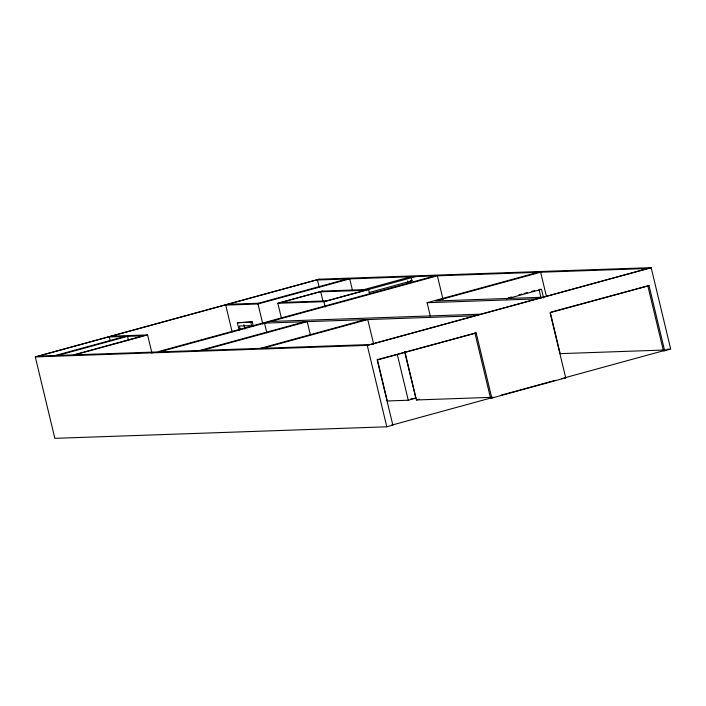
<?xml version="1.0" encoding="UTF-8"?>
<svg xmlns="http://www.w3.org/2000/svg" width="706" height="706" viewBox="0 0 706 706"><rect width="100%" height="100%" fill="white"/><g stroke="black" fill="none" stroke-linecap="round" stroke-linejoin="round"><path stroke-width="1.06" d="M347.193 278.949L258.502 303.236L257.999 303.968L262.826 324.107M319.191 279.205L35.3 356.918L54.847 438.338L386.809 426.795L392.845 425.144L377.207 360.007L476.162 332.914L491.8 398.052L565.709 377.816L550.071 312.687L649.026 285.595L664.664 350.732L670.7 349.082L651.153 267.662L319.191 279.205L35.3 356.918L367.261 345.375L651.153 267.662L367.261 345.375L386.809 426.795M369.617 293.74L368.585 289.46L322.492 291.057L277.837 303.28L281.403 318.115M368.585 289.46L323.939 301.683L277.837 303.28L322.492 291.057M55.333 355.506L125.024 336.427L109.262 336.974L110.039 340.186M57.848 355.418L127.539 336.338L143.3 335.791L73.609 354.871M74.862 354.827L147.572 334.918L151.949 353.132M239.131 330.231L237.348 322.783L252.298 321.901L253.313 326.163M363.978 289.619L411.042 276.734L412.022 280.803L369.141 292.54M415.649 276.575L323.939 301.683L325.219 307.039M237.348 322.783L252.298 321.901M646.881 268.527L437.376 275.817L159.521 351.879L369.026 344.59M199.71 350.485L304.701 321.742M202.225 350.397L307.216 321.654L310.296 334.512M260.249 348.376L365.24 319.633M430.431 316.632L427.086 302.706L538.113 272.313M262.764 348.287L367.755 319.544L373.668 344.184M508.196 297.853L511.382 296.979M518.822 294.949L522.008 294.075M524.134 293.493L527.32 292.619M531.565 291.454L534.751 290.59M506.458 298.929L541.511 289.336L543.567 297.879M378.054 359.478L476.162 332.914M550.927 312.149L649.026 285.595M377.269 359.186L387.303 400.964L408.28 400.24L415.816 398.175L404.591 351.411M404.962 352.126L416.443 399.958L419.267 399.181M500.642 395.334L555.401 380.34M561.438 378.69L563.45 378.142M410.177 280.864L412.022 280.803M364.314 290.325L320.727 291.843L323.048 301.48M539.843 289.389L541.511 289.336M228.735 304.268L258.502 303.236M282.109 302.415L325.695 300.897M541.89 297.27L435.637 300.968L540.62 272.225L546.276 295.796M427.086 302.706L535.854 298.92M270.539 321.486L480.045 314.196M474.008 315.856L264.512 323.136L266.824 332.782M250.312 325.616L239.387 325.995L240.155 329.181M112.28 336.144L147.572 334.918M39.571 356.053L157.006 351.967L434.87 275.905L317.426 279.991L319.227 287.492M667.399 349.196L669.597 349.117M664.664 350.732L663.411 350.776L647.773 285.639M565.709 377.816L564.456 377.86L666.429 349.947L560.167 353.644L550.398 312.935M414.563 398.219L415.816 398.175M410.892 398.705L413.054 398.625M416.443 399.958L493.556 397.275L391.583 425.188L392.845 425.144M491.8 398.052L490.538 398.096L474.9 332.958M539.005 289.425L541.052 297.967M437.376 275.817L443.033 299.388M407.406 280.962L407.9 283M397.301 354.536L408.28 400.24M352.541 290.651L349.708 278.87L257.999 303.968L225.717 305.098L232.142 331.882M250.789 322.315L251.813 326.569M243.914 324.76L244.929 329.014M127.539 336.338L128.571 340.619"/></g></svg>
